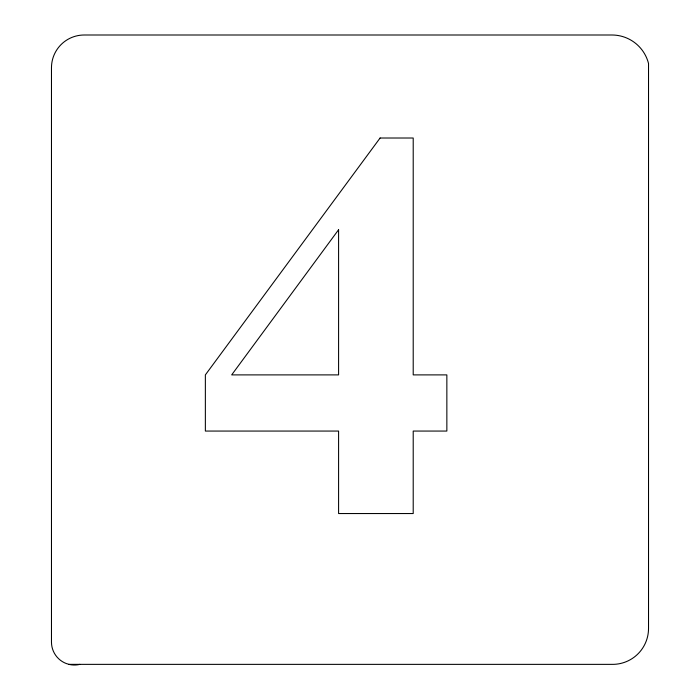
<?xml version="1.0" encoding="UTF-8"?>
<svg xmlns="http://www.w3.org/2000/svg" width="700" height="700" viewBox="0 0 700 700"><rect width="100%" height="100%" fill="white"/><g stroke="black" fill="none" stroke-linecap="round" stroke-linejoin="round"><path stroke-width="1.05" d="M69.064 664.361L611.905 664.361A35.919 35.919 0 0 0 648.524 628.442L648.524 63.473A37.774 37.774 0 0 0 611.905 35L84.228 35A32.751 32.751 0 0 0 51.476 67.751L51.476 642.355A22.951 22.951 0 0 0 66.395 663.582L69.703 664.545A22.951 22.951 0 0 0 79.949 664.361M380.1 138.014L205.362 374.894L205.362 431.06L338.59 431.06L338.59 513.546L413.21 513.546L413.21 431.06L446.854 431.06L446.854 374.894L413.21 374.894L413.21 138.014L380.1 138.014M338.59 229.731L231.682 374.894L338.59 374.894L338.59 229.731"/></g></svg>
